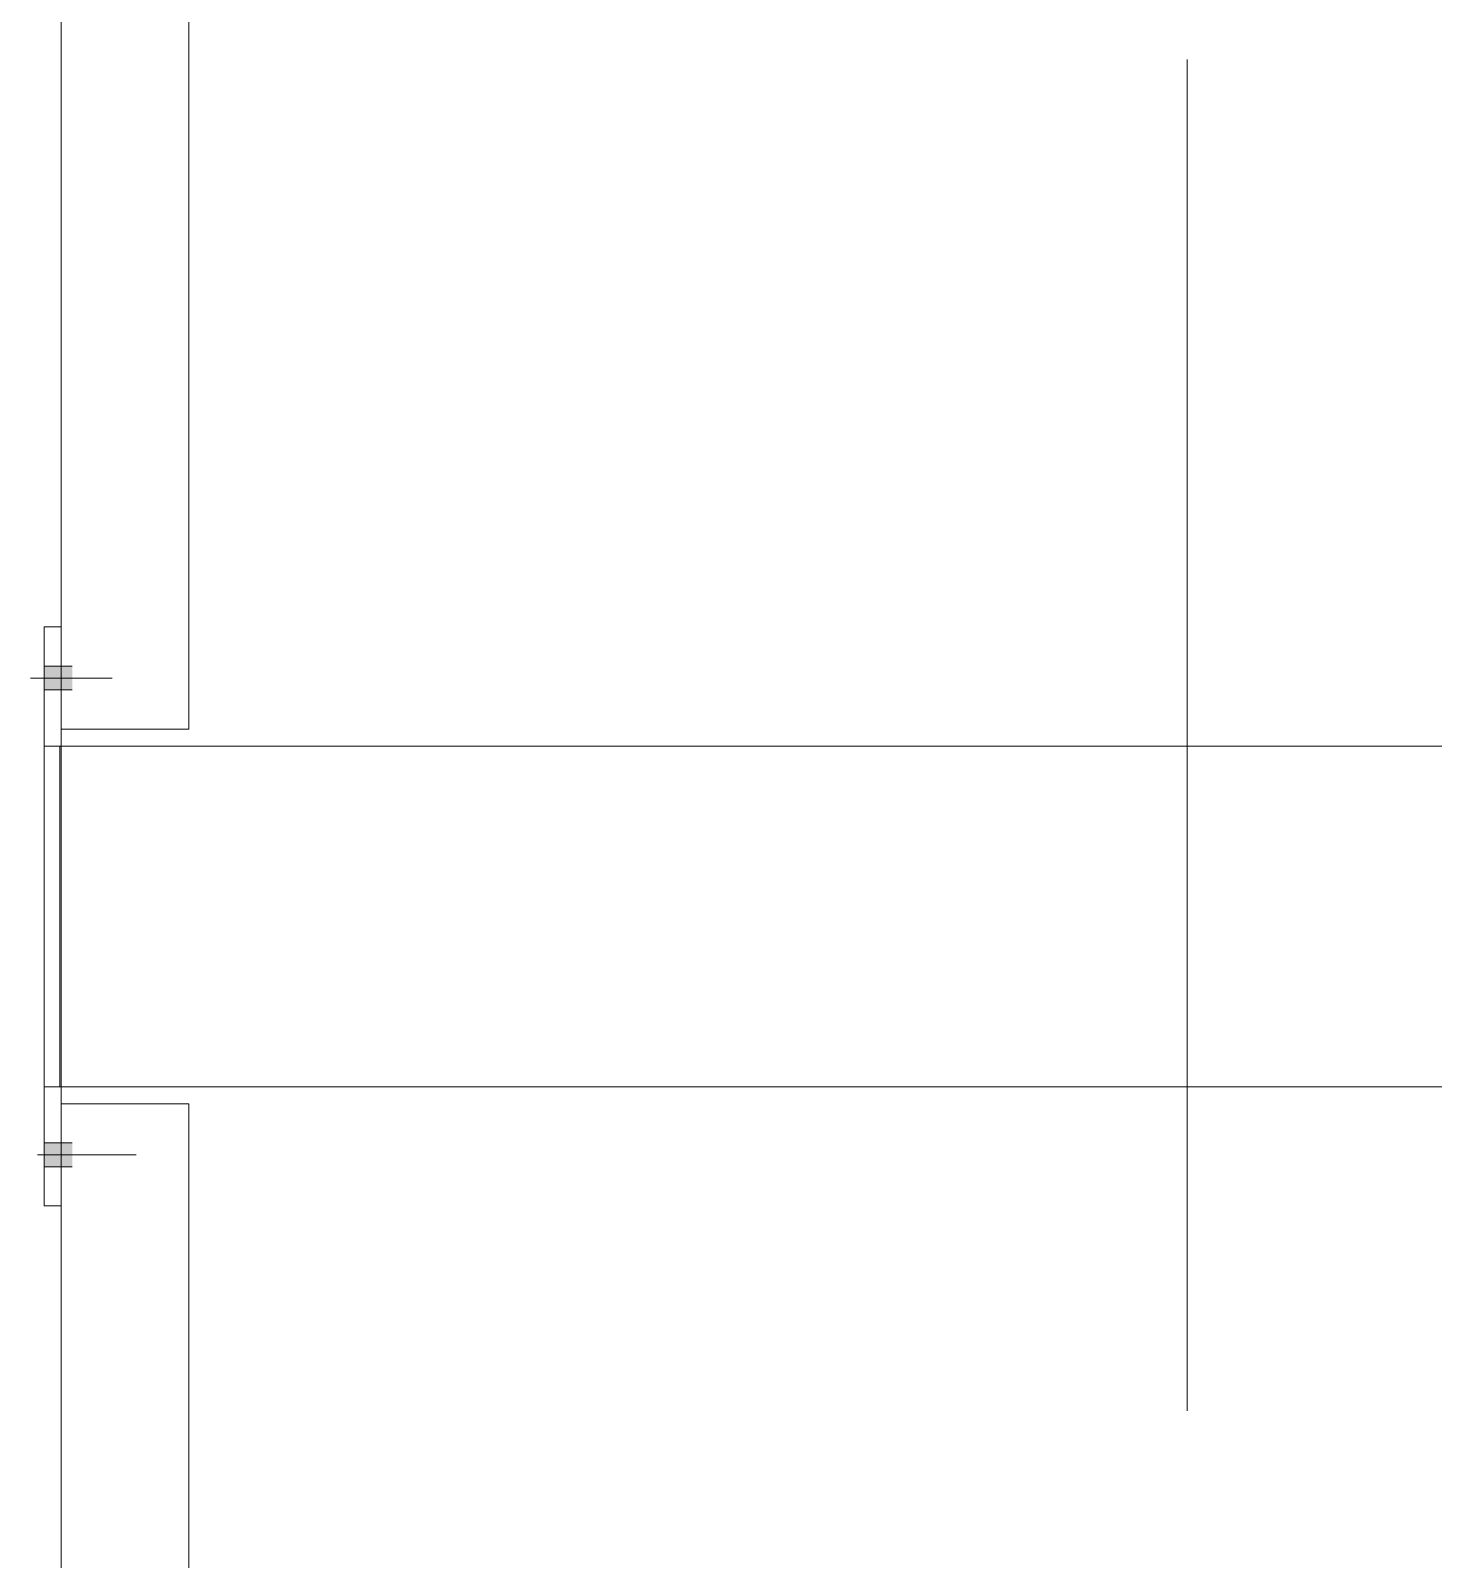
# Model space of a CAD drawing. Header units: millimetres. Extents: x -220592 to 404889, y -217665 to 38245.
# Drawn here: x -995.49 to -987.26, y -1326.67 to -1317.69 of the extents above; entities that cross this region are included whole.
import ezdxf

# ---------------------------------------------------------------- set-up
doc = ezdxf.new("R2010")
doc.units = ezdxf.units.MM
doc.linetypes.add('XKITLINE00', pattern=[0])
doc.layers.add('000 - 0_HIDE_OBJ_FRAMING_DEF_SUB_1', color=7, linetype='Continuous')
doc.layers.add('S-GRID', color=7, linetype='Continuous', lineweight=0)

# ---------------------------------------------------------------- blocks, each defined once
blk = doc.blocks.new('*A13469')
at = {"layer": 'S-GRID', "color": 7, "linetype": 'XKITLINE00', "lineweight": 0}
blk.add_line((-177.593349, 83.283905), (-177.593349, 91.221405), dxfattribs=at)
blk = doc.blocks.new('*A13530')
at = {"layer": '000 - 0_HIDE_OBJ_FRAMING_DEF_SUB_1', "color": 7, "linetype": 'XKITLINE00', "lineweight": 0}
for p, q in [((-184.203349, 100.088511), (-184.203349, 87.288511)), ((-183.453349, 100.088511), (-183.453349, 87.288511)), ((-183.453349, 87.288511), (-184.203349, 87.288511))]:
    blk.add_line(p, q, dxfattribs=at)
blk = doc.blocks.new('*A13715')
at = {"layer": '000 - 0_HIDE_OBJ_FRAMING_DEF_SUB_1', "color": 7, "linetype": 'XKITLINE00', "lineweight": 0}
for p, q in [((-183.453349, 85.088511), (-184.203349, 85.088511)), ((-184.203349, 85.088511), (-184.203349, 72.288511)), ((-183.453349, 85.088511), (-183.453349, 72.288511))]:
    blk.add_line(p, q, dxfattribs=at)
blk = doc.blocks.new('*A13818')
at = {"layer": '000 - 0_HIDE_OBJ_FRAMING_DEF_SUB_1'}
for points in [[(-184.3033, 84.8585), (-184.2033, 84.8585), (-184.2033, 84.7185), (-184.3033, 84.7185)], [(-184.3033, 84.8585), (-184.2033, 84.8585), (-184.2033, 84.7185), (-184.3033, 84.7185)], [(-184.2033, 84.8585), (-184.1383, 84.8585), (-184.1383, 84.7185), (-184.2033, 84.7185)], [(-184.2033, 84.8585), (-184.1383, 84.8585), (-184.1383, 84.7185), (-184.2033, 84.7185)]]:
    blk.add_hatch(color=7, dxfattribs=at).paths.add_polyline_path(points, flags=17)
at = {"layer": '000 - 0_HIDE_OBJ_FRAMING_DEF_SUB_1', "color": 7, "linetype": 'XKITLINE00', "lineweight": 0}
for p, q in [((-184.3033, 84.8585), (-184.2033, 84.8585)), ((-184.3033, 84.8585), (-184.2033, 84.8585)), ((-184.2033, 84.8585), (-184.1383, 84.8585)), ((-184.2033, 84.8585), (-184.1383, 84.8585)), ((-184.3411, 84.7885), (-183.7619, 84.7885)), ((-184.3411, 84.7885), (-183.7619, 84.7885)), ((-184.3033, 84.7185), (-184.2033, 84.7185)), ((-184.3033, 84.7185), (-184.2033, 84.7185)), ((-184.2033, 84.7185), (-184.1383, 84.7185)), ((-184.2033, 84.7185), (-184.1383, 84.7185))]:
    blk.add_line(p, q, dxfattribs=at)
blk = doc.blocks.new('*A13819')
at = {"layer": '000 - 0_HIDE_OBJ_FRAMING_DEF_SUB_1'}
for points in [[(-184.2033, 87.5185), (-184.3033, 87.5185), (-184.3033, 87.6585), (-184.2033, 87.6585)], [(-184.2033, 87.5185), (-184.3033, 87.5185), (-184.3033, 87.6585), (-184.2033, 87.6585)], [(-184.1383, 87.5185), (-184.2033, 87.5185), (-184.2033, 87.6585), (-184.1383, 87.6585)], [(-184.1383, 87.5185), (-184.2033, 87.5185), (-184.2033, 87.6585), (-184.1383, 87.6585)]]:
    blk.add_hatch(color=7, dxfattribs=at).paths.add_polyline_path(points, flags=17)
at = {"layer": '000 - 0_HIDE_OBJ_FRAMING_DEF_SUB_1', "color": 7, "linetype": 'XKITLINE00', "lineweight": 0}
for p, q in [((-184.3033, 87.6585), (-184.2033, 87.6585)), ((-184.3033, 87.6585), (-184.2033, 87.6585)), ((-184.2033, 87.6585), (-184.1383, 87.6585)), ((-184.2033, 87.6585), (-184.1383, 87.6585)), ((-184.3825, 87.5885), (-183.9033, 87.5885)), ((-184.3825, 87.5885), (-183.9033, 87.5885)), ((-184.3033, 87.5185), (-184.2033, 87.5185)), ((-184.3033, 87.5185), (-184.2033, 87.5185)), ((-184.2033, 87.5185), (-184.1383, 87.5185)), ((-184.2033, 87.5185), (-184.1383, 87.5185))]:
    blk.add_line(p, q, dxfattribs=at)
blk = doc.blocks.new('*A13820')
at = {"layer": '000 - 0_HIDE_OBJ_FRAMING_DEF_SUB_1', "color": 7, "linetype": 'XKITLINE00', "lineweight": 0}
for p, q in [((-184.211249, 87.188511), (-173.073106, 87.188511)), ((-184.211249, 85.188511), (-184.211249, 87.188511)), ((-173.058105, 87.188511), (-172.447081, 87.188511)), ((-171.658652, 87.188511), (-171.153365, 87.188511)), ((-184.211249, 85.188511), (-173.071965, 85.188511)), ((-173.050284, 85.188511), (-172.395007, 85.188511)), ((-171.658652, 85.188511), (-171.153365, 85.188511))]:
    blk.add_line(p, q, dxfattribs=at)
blk = doc.blocks.new('*A13821')
at = {"layer": '000 - 0_HIDE_OBJ_FRAMING_DEF_SUB_1', "color": 7, "linetype": 'XKITLINE00', "lineweight": 0}
for p, q in [((-184.203349, 87.888511), (-184.303349, 87.888511)), ((-184.303349, 87.888511), (-184.303349, 84.488511)), ((-184.203349, 87.288511), (-184.203349, 85.088511)), ((-184.303349, 87.188511), (-184.203349, 87.188511)), ((-184.203349, 85.188511), (-184.303349, 85.188511)), ((-184.303349, 84.488511), (-184.203349, 84.488511))]:
    blk.add_line(p, q, dxfattribs=at)

msp = doc.modelspace()

# ---------------------------------------------------------------- block references
at = {"color": 7, "lineweight": 0}
for name in ['*A13469', '*A13530', '*A13821', '*A13819', '*A13820', '*A13715', '*A13818']:
    msp.add_blockref(name, (-811.109, -1409.08), dxfattribs=at)

doc.saveas('drawing.dxf')
